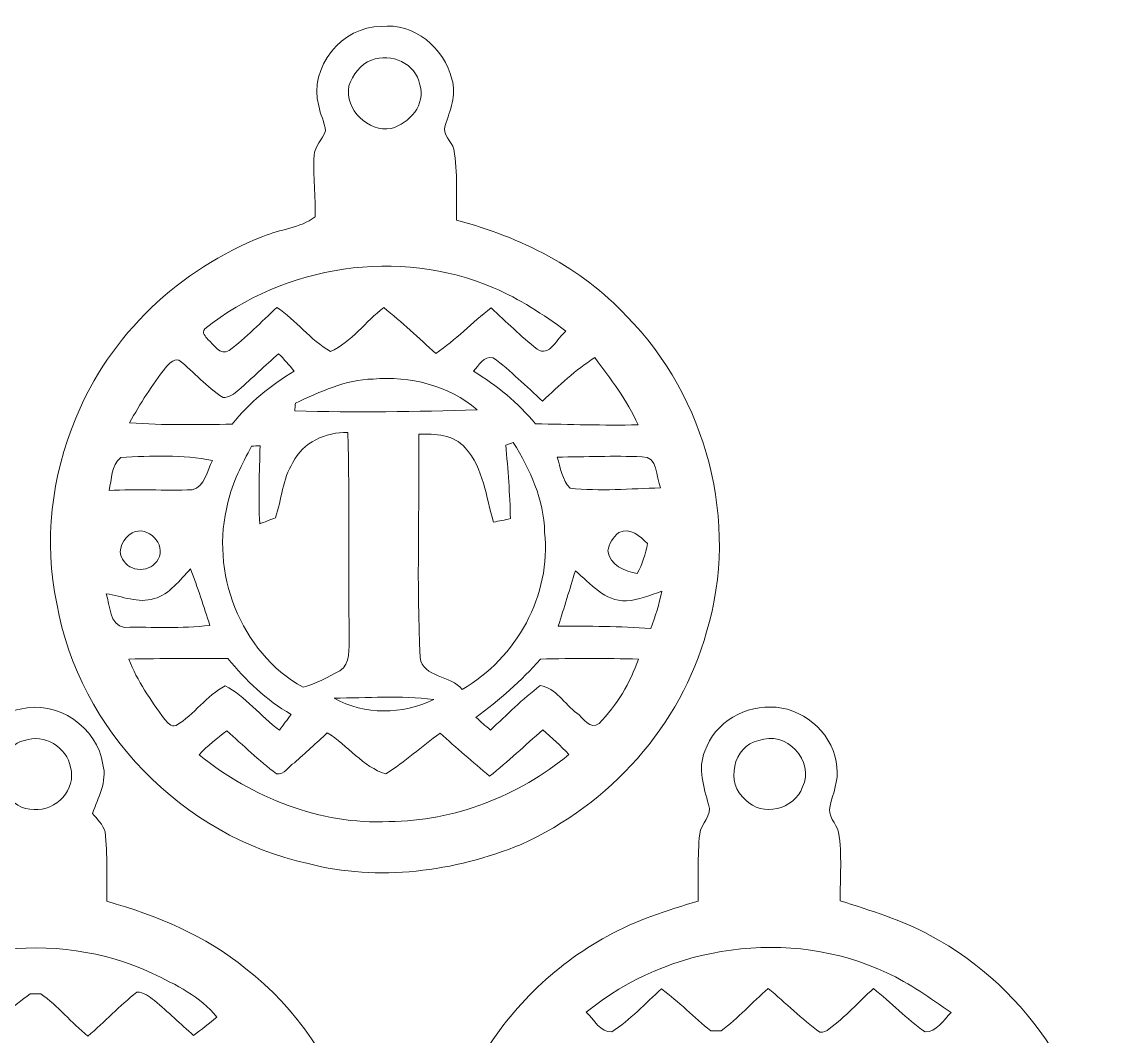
# Model space of a CAD drawing. Header units: centimetres. Extents: x -16.5 to 16.3, y -14.9 to 14.8.
# Drawn here: x -2.44 to 11.85, y 1.41 to 14.72 of the extents above; entities that cross this region are included whole.
import ezdxf

# ---------------------------------------------------------------- set-up
doc = ezdxf.new("R2010")
doc.units = ezdxf.units.CM
doc.header["$MEASUREMENT"] = 0
doc.layers.add('Layer 1', color=7, linetype='Continuous')

msp = doc.modelspace()

# ---------------------------------------------------------------- linework, layer by layer
at = {"layer": 'Layer 1', "color": 250, "lineweight": 9}
for points, knots in [([(1.4562, 13.6187), (1.31861, 14.11576), (1.76488, 14.66609), (2.27429, 14.65622), (2.27429, 14.65622), (2.70115, 14.71936), (3.10896, 14.36729), (3.20245, 13.96477), (3.20245, 13.96477), (3.26771, 13.75452), (3.17634, 13.5559), (3.11566, 13.36046), (3.11566, 13.36046), (3.06945, 13.24052), (3.19821, 13.15444), (3.22855, 13.0472), (3.22855, 13.0472), (3.28147, 12.73993), (3.25924, 12.42666), (3.26383, 12.11657), (3.26383, 12.11657), (4.09956, 11.89996), (4.90001, 11.49674), (5.49444, 10.85927), (5.49444, 10.85927), (6.54431, 9.79741), (6.97964, 8.15417), (6.54396, 6.72013), (6.54396, 6.72013), (6.2067, 5.48611), (5.26937, 4.45459), (4.11191, 3.92966), (4.11191, 3.92966), (3.2349, 3.5737), (2.24183, 3.43894), (1.31614, 3.67848), (1.31614, 3.67848), (-0.32357, 4.03443), (-1.69235, 5.43002), (-1.98127, 7.08808), (-1.98127, 7.08808), (-2.14955, 7.90123), (-2.05288, 8.75848), (-1.72903, 9.52154), (-1.72903, 9.52154), (-1.28947, 10.61021), (-0.36625, 11.48157), (0.72454, 11.90279), (0.72454, 11.90279), (0.94396, 12.00192), (1.21454, 12.01003), (1.40751, 12.16137), (1.40751, 12.16137), (1.41774, 12.42948), (1.37859, 12.69795), (1.39411, 12.96641), (1.39411, 12.96641), (1.4054, 13.08882), (1.50453, 13.17596), (1.54615, 13.28709), (1.54615, 13.28709), (1.5331, 13.40174), (1.47489, 13.5051), (1.4562, 13.6187), (1.4562, 13.6187), (1.4562, 13.6187), (1.4562, 13.6187), (1.4562, 13.6187)], [0, 0, 0, 0, 0.05555556, 0.05555556, 0.05555556, 0.05555556, 0.11111111, 0.11111111, 0.11111111, 0.11111111, 0.16666667, 0.16666667, 0.16666667, 0.16666667, 0.22222222, 0.22222222, 0.22222222, 0.22222222, 0.27777778, 0.27777778, 0.27777778, 0.27777778, 0.33333333, 0.33333333, 0.33333333, 0.33333333, 0.38888889, 0.38888889, 0.38888889, 0.38888889, 0.44444444, 0.44444444, 0.44444444, 0.44444444, 0.5, 0.5, 0.5, 0.5, 0.55555556, 0.55555556, 0.55555556, 0.55555556, 0.61111111, 0.61111111, 0.61111111, 0.61111111, 0.66666667, 0.66666667, 0.66666667, 0.66666667, 0.72222222, 0.72222222, 0.72222222, 0.72222222, 0.77777778, 0.77777778, 0.77777778, 0.77777778, 0.83333333, 0.83333333, 0.83333333, 0.83333333, 0.88888889, 0.88888889, 0.88888889, 0.88888889, 1, 1, 1, 1]), ([(2.14976, 14.2156), (1.99842, 14.16621), (1.90176, 14.02192), (1.85272, 13.87728), (1.85272, 13.87728), (1.7931, 13.56754), (2.10496, 13.26945), (2.40764, 13.31954), (2.40764, 13.31954), (2.64435, 13.38763), (2.86554, 13.63563), (2.78194, 13.89457), (2.78194, 13.89457), (2.7329, 14.17044), (2.40482, 14.3179), (2.14976, 14.2156), (2.14976, 14.2156), (2.14976, 14.2156), (2.14976, 14.2156), (2.14976, 14.2156)], [0, 0, 0, 0, 0.16666667, 0.16666667, 0.16666667, 0.16666667, 0.33333333, 0.33333333, 0.33333333, 0.33333333, 0.5, 0.5, 0.5, 0.5, 0.66666667, 0.66666667, 0.66666667, 0.66666667, 1, 1, 1, 1]), ([(-0.03993, 10.69029), (-0.08297, 10.63949), (-0.02864, 10.59292), (0.00275, 10.55376), (0.00275, 10.55376), (0.07719, 10.48674), (0.16221, 10.33857), (0.28039, 10.40736), (0.28039, 10.40736), (0.50476, 10.5774), (0.70196, 10.78131), (0.90657, 10.97392), (0.90657, 10.97392), (1.1581, 10.80177), (1.34719, 10.54988), (1.6086, 10.39325), (1.6086, 10.39325), (1.88835, 10.51813), (2.06827, 10.79224), (2.31133, 10.97039), (2.31133, 10.97039), (2.54663, 10.78025), (2.76782, 10.57281), (2.99113, 10.36856), (2.99113, 10.36856), (3.25219, 10.54353), (3.46632, 10.77778), (3.71715, 10.96651), (3.71715, 10.96651), (3.91612, 10.78483), (4.10803, 10.59433), (4.32005, 10.42676), (4.32005, 10.42676), (4.48374, 10.30823), (4.58675, 10.57916), (4.69928, 10.66136), (4.69928, 10.66136), (4.40189, 10.88149), (4.09074, 11.0854), (3.74925, 11.2311), (3.74925, 11.2311), (2.511, 11.76097), (1.0057, 11.53061), (-0.03993, 10.69029), (-0.03993, 10.69029), (-0.03993, 10.69029), (-0.03993, 10.69029), (-0.03993, 10.69029)], [0, 0, 0, 0, 0.07692308, 0.07692308, 0.07692308, 0.07692308, 0.15384615, 0.15384615, 0.15384615, 0.15384615, 0.23076923, 0.23076923, 0.23076923, 0.23076923, 0.30769231, 0.30769231, 0.30769231, 0.30769231, 0.38461538, 0.38461538, 0.38461538, 0.38461538, 0.46153846, 0.46153846, 0.46153846, 0.46153846, 0.53846154, 0.53846154, 0.53846154, 0.53846154, 0.61538462, 0.61538462, 0.61538462, 0.61538462, 0.69230769, 0.69230769, 0.69230769, 0.69230769, 0.76923077, 0.76923077, 0.76923077, 0.76923077, 0.84615385, 0.84615385, 0.84615385, 0.84615385, 1, 1, 1, 1]), ([(0.93021, 10.36503), (0.7517, 10.21157), (0.58272, 10.04717), (0.40633, 9.89125), (0.40633, 9.89125), (0.34777, 9.84292), (0.2818, 9.78647), (0.20066, 9.79247), (0.20066, 9.79247), (-0.017, 9.92617), (-0.17858, 10.12867), (-0.38001, 10.28248), (-0.38001, 10.28248), (-0.45551, 10.29588), (-0.50948, 10.23344), (-0.55287, 10.18194), (-0.55287, 10.18194), (-0.73208, 9.95651), (-0.88519, 9.71168), (-1.02489, 9.46015), (-1.02489, 9.46015), (-0.57721, 9.42593), (-0.12742, 9.43616), (0.32131, 9.44181), (0.32131, 9.44181), (0.54215, 9.72615), (0.8279, 9.94946), (1.13164, 10.13854), (1.13164, 10.13854), (1.07026, 10.21898), (1.00111, 10.29306), (0.93021, 10.36503), (0.93021, 10.36503), (0.93021, 10.36503), (0.93021, 10.36503), (0.93021, 10.36503)], [0, 0, 0, 0, 0.1, 0.1, 0.1, 0.1, 0.2, 0.2, 0.2, 0.2, 0.3, 0.3, 0.3, 0.3, 0.4, 0.4, 0.4, 0.4, 0.5, 0.5, 0.5, 0.5, 0.6, 0.6, 0.6, 0.6, 0.7, 0.7, 0.7, 0.7, 0.8, 0.8, 0.8, 0.8, 1, 1, 1, 1]), ([(3.48643, 10.13572), (3.79159, 9.95087), (4.07028, 9.72297), (4.29782, 9.44639), (4.29782, 9.44639), (4.74655, 9.44004), (5.19599, 9.42346), (5.64508, 9.43334), (5.64508, 9.43334), (5.50326, 9.75472), (5.2863, 10.03447), (5.07817, 10.31423), (5.07817, 10.31423), (4.82346, 10.15724), (4.61003, 9.94487), (4.39025, 9.74484), (4.39025, 9.74484), (4.17647, 9.93605), (3.97574, 10.14313), (3.74502, 10.31387), (3.74502, 10.31387), (3.62366, 10.33998), (3.55452, 10.21227), (3.48643, 10.13572), (3.48643, 10.13572), (3.48643, 10.13572), (3.48643, 10.13572), (3.48643, 10.13572)], [0, 0, 0, 0, 0.125, 0.125, 0.125, 0.125, 0.25, 0.25, 0.25, 0.25, 0.375, 0.375, 0.375, 0.375, 0.5, 0.5, 0.5, 0.5, 0.625, 0.625, 0.625, 0.625, 0.75, 0.75, 0.75, 0.75, 1, 1, 1, 1]), ([(1.14928, 9.71697), (1.14752, 9.69157), (1.14364, 9.64113), (1.14152, 9.61573), (1.14152, 9.61573), (1.93844, 9.59562), (2.73572, 9.60303), (3.53229, 9.6316), (3.53229, 9.6316), (3.16364, 9.95157), (2.64753, 10.07646), (2.1681, 10.03342), (2.1681, 10.03342), (1.8058, 10.02636), (1.47101, 9.86726), (1.14928, 9.71697), (1.14928, 9.71697), (1.14928, 9.71697), (1.14928, 9.71697), (1.14928, 9.71697)], [0, 0, 0, 0, 0.16666667, 0.16666667, 0.16666667, 0.16666667, 0.33333333, 0.33333333, 0.33333333, 0.33333333, 0.5, 0.5, 0.5, 0.5, 0.66666667, 0.66666667, 0.66666667, 0.66666667, 1, 1, 1, 1]), ([(1.11682, 8.93875), (0.97818, 8.71932), (0.97077, 8.45368), (0.88858, 8.21449), (0.88858, 8.21449), (0.83672, 8.19439), (0.733, 8.15452), (0.68114, 8.13441), (0.68114, 8.13441), (0.66386, 8.4752), (0.67797, 8.81669), (0.68608, 9.15747), (0.68608, 9.15747), (0.65857, 9.15676), (0.60353, 9.15535), (0.57602, 9.15465), (0.57602, 9.15465), (0.45113, 8.91793), (0.32131, 8.67804), (0.26487, 8.41417), (0.26487, 8.41417), (0.02215, 7.51211), (0.42397, 6.4499), (1.25053, 5.99164), (1.25053, 5.99164), (1.41845, 6.04103), (1.57932, 6.1197), (1.73066, 6.20754), (1.73066, 6.20754), (1.88094, 6.2975), (1.84954, 6.50529), (1.85484, 6.64957), (1.85484, 6.64957), (1.84496, 7.54422), (1.86224, 8.43921), (1.83684, 9.33351), (1.83684, 9.33351), (1.54933, 9.34197), (1.24665, 9.20333), (1.11682, 8.93875), (1.11682, 8.93875), (1.11682, 8.93875), (1.11682, 8.93875), (1.11682, 8.93875)], [0, 0, 0, 0, 0.08333333, 0.08333333, 0.08333333, 0.08333333, 0.16666667, 0.16666667, 0.16666667, 0.16666667, 0.25, 0.25, 0.25, 0.25, 0.33333333, 0.33333333, 0.33333333, 0.33333333, 0.41666667, 0.41666667, 0.41666667, 0.41666667, 0.5, 0.5, 0.5, 0.5, 0.58333333, 0.58333333, 0.58333333, 0.58333333, 0.66666667, 0.66666667, 0.66666667, 0.66666667, 0.75, 0.75, 0.75, 0.75, 0.83333333, 0.83333333, 0.83333333, 0.83333333, 1, 1, 1, 1]), ([(2.76782, 9.31163), (2.77911, 8.33514), (2.73925, 7.3576), (2.78476, 6.38181), (2.78476, 6.38181), (2.82709, 6.11264), (3.19045, 6.15357), (3.33721, 5.96377), (3.33721, 5.96377), (4.05017, 6.37052), (4.50878, 7.20237), (4.41953, 8.02541), (4.41953, 8.02541), (4.41001, 8.4505), (4.22797, 8.84702), (4.00784, 9.20192), (4.00784, 9.20192), (3.98314, 9.19345), (3.93376, 9.17652), (3.90906, 9.16805), (3.90906, 9.16805), (3.93975, 8.84702), (3.96339, 8.52529), (3.9708, 8.20285), (3.9708, 8.20285), (3.89636, 8.18557), (3.82157, 8.17075), (3.74678, 8.1584), (3.74678, 8.1584), (3.64906, 8.48896), (3.61802, 8.86325), (3.37848, 9.13101), (3.37848, 9.13101), (3.22679, 9.30669), (2.98161, 9.31798), (2.76782, 9.31163), (2.76782, 9.31163), (2.76782, 9.31163), (2.76782, 9.31163), (2.76782, 9.31163)], [0, 0, 0, 0, 0.09090909, 0.09090909, 0.09090909, 0.09090909, 0.18181818, 0.18181818, 0.18181818, 0.18181818, 0.27272727, 0.27272727, 0.27272727, 0.27272727, 0.36363636, 0.36363636, 0.36363636, 0.36363636, 0.45454545, 0.45454545, 0.45454545, 0.45454545, 0.54545455, 0.54545455, 0.54545455, 0.54545455, 0.63636364, 0.63636364, 0.63636364, 0.63636364, 0.72727273, 0.72727273, 0.72727273, 0.72727273, 0.81818182, 0.81818182, 0.81818182, 0.81818182, 1, 1, 1, 1]), ([(-1.13954, 9.00401), (-1.27007, 8.90347), (-1.25666, 8.71685), (-1.29441, 8.57397), (-1.29441, 8.57397), (-0.93035, 8.58738), (-0.56593, 8.57221), (-0.20221, 8.58068), (-0.20221, 8.58068), (-0.03464, 8.62513), (-0.00995, 8.83397), (0.06237, 8.96662), (0.06237, 8.96662), (-0.33239, 9.04317), (-0.7409, 9.02941), (-1.13954, 9.00401), (-1.13954, 9.00401), (-1.13954, 9.00401), (-1.13954, 9.00401), (-1.13954, 9.00401)], [0, 0, 0, 0, 0.16666667, 0.16666667, 0.16666667, 0.16666667, 0.33333333, 0.33333333, 0.33333333, 0.33333333, 0.5, 0.5, 0.5, 0.5, 0.66666667, 0.66666667, 0.66666667, 0.66666667, 1, 1, 1, 1]), ([(4.58392, 9.0093), (4.62908, 8.87137), (4.64778, 8.71085), (4.7522, 8.60184), (4.7522, 8.60184), (5.14484, 8.55845), (5.54348, 8.59761), (5.93824, 8.60572), (5.93824, 8.60572), (5.87932, 8.75072), (5.90825, 9.022), (5.69729, 9.0153), (5.69729, 9.0153), (5.32617, 9.02765), (4.95469, 9.01459), (4.58392, 9.0093), (4.58392, 9.0093), (4.58392, 9.0093), (4.58392, 9.0093), (4.58392, 9.0093)], [0, 0, 0, 0, 0.16666667, 0.16666667, 0.16666667, 0.16666667, 0.33333333, 0.33333333, 0.33333333, 0.33333333, 0.5, 0.5, 0.5, 0.5, 0.66666667, 0.66666667, 0.66666667, 0.66666667, 1, 1, 1, 1]), ([(-0.99314, 8.01694), (-1.10462, 7.94921), (-1.19669, 7.79575), (-1.11696, 7.67122), (-1.11696, 7.67122), (-1.03053, 7.49236), (-0.73808, 7.49236), (-0.6513, 7.67122), (-0.6513, 7.67122), (-0.53665, 7.86489), (-0.78571, 8.12348), (-0.99314, 8.01694), (-0.99314, 8.01694), (-0.99314, 8.01694), (-0.99314, 8.01694), (-0.99314, 8.01694)], [0, 0, 0, 0, 0.2, 0.2, 0.2, 0.2, 0.4, 0.4, 0.4, 0.4, 0.6, 0.6, 0.6, 0.6, 1, 1, 1, 1]), ([(5.39073, 8.02011), (5.31664, 7.96085), (5.26232, 7.87301), (5.24785, 7.77881), (5.24785, 7.77881), (5.27114, 7.59325), (5.47434, 7.51035), (5.6352, 7.48248), (5.6352, 7.48248), (5.70117, 7.60701), (5.74562, 7.73824), (5.7682, 7.87689), (5.7682, 7.87689), (5.6673, 7.97461), (5.55018, 8.09173), (5.39073, 8.02011), (5.39073, 8.02011), (5.39073, 8.02011), (5.39073, 8.02011), (5.39073, 8.02011)], [0, 0, 0, 0, 0.16666667, 0.16666667, 0.16666667, 0.16666667, 0.33333333, 0.33333333, 0.33333333, 0.33333333, 0.5, 0.5, 0.5, 0.5, 0.66666667, 0.66666667, 0.66666667, 0.66666667, 1, 1, 1, 1]), ([(-0.70139, 7.15369), (-0.91235, 7.08737), (-1.12543, 7.18615), (-1.33392, 7.21896), (-1.33392, 7.21896), (-1.27748, 7.07396), (-1.29547, 6.80021), (-1.09156, 6.77692), (-1.09156, 6.77692), (-0.71974, 6.78398), (-0.34332, 6.75682), (0.02709, 6.80303), (0.02709, 6.80303), (-0.05052, 7.05244), (-0.13271, 7.30009), (-0.22691, 7.54351), (-0.22691, 7.54351), (-0.36802, 7.39711), (-0.49713, 7.2119), (-0.70139, 7.15369), (-0.70139, 7.15369), (-0.70139, 7.15369), (-0.70139, 7.15369), (-0.70139, 7.15369)], [0, 0, 0, 0, 0.14285714, 0.14285714, 0.14285714, 0.14285714, 0.28571429, 0.28571429, 0.28571429, 0.28571429, 0.42857143, 0.42857143, 0.42857143, 0.42857143, 0.57142857, 0.57142857, 0.57142857, 0.57142857, 0.71428571, 0.71428571, 0.71428571, 0.71428571, 1, 1, 1, 1]), ([(4.82205, 7.51882), (4.74761, 7.27752), (4.67635, 7.03516), (4.59768, 6.79492), (4.59768, 6.79492), (5.00197, 6.7928), (5.40695, 6.79104), (5.81089, 6.76317), (5.81089, 6.76317), (5.87474, 6.92051), (5.92166, 7.08455), (5.95482, 7.25106), (5.95482, 7.25106), (5.80348, 7.20167), (5.65425, 7.13111), (5.49303, 7.12582), (5.49303, 7.12582), (5.20552, 7.11277), (5.02102, 7.35513), (4.82205, 7.51882), (4.82205, 7.51882), (4.82205, 7.51882), (4.82205, 7.51882), (4.82205, 7.51882)], [0, 0, 0, 0, 0.14285714, 0.14285714, 0.14285714, 0.14285714, 0.28571429, 0.28571429, 0.28571429, 0.28571429, 0.42857143, 0.42857143, 0.42857143, 0.42857143, 0.57142857, 0.57142857, 0.57142857, 0.57142857, 0.71428571, 0.71428571, 0.71428571, 0.71428571, 1, 1, 1, 1]), ([(-1.03406, 6.361), (-0.92682, 6.07349), (-0.74796, 5.81949), (-0.56663, 5.57431), (-0.56663, 5.57431), (-0.52853, 5.52986), (-0.48232, 5.46389), (-0.41423, 5.49105), (-0.41423, 5.49105), (-0.17646, 5.63216), (-0.01383, 5.8844), (0.22853, 6.01069), (0.22853, 6.01069), (0.49347, 5.87205), (0.69596, 5.61064), (0.94008, 5.42861), (0.94008, 5.42861), (0.99229, 5.49669), (1.04345, 5.56584), (1.09284, 5.63604), (1.09284, 5.63604), (0.76934, 5.82196), (0.49805, 6.08231), (0.26345, 6.36947), (0.26345, 6.36947), (-0.1694, 6.36947), (-0.60156, 6.36947), (-1.03406, 6.361), (-1.03406, 6.361), (-1.03406, 6.361), (-1.03406, 6.361), (-1.03406, 6.361)], [0, 0, 0, 0, 0.11111111, 0.11111111, 0.11111111, 0.11111111, 0.22222222, 0.22222222, 0.22222222, 0.22222222, 0.33333333, 0.33333333, 0.33333333, 0.33333333, 0.44444444, 0.44444444, 0.44444444, 0.44444444, 0.55555556, 0.55555556, 0.55555556, 0.55555556, 0.66666667, 0.66666667, 0.66666667, 0.66666667, 0.77777778, 0.77777778, 0.77777778, 0.77777778, 1, 1, 1, 1]), ([(4.36485, 6.36206), (4.11261, 6.07419), (3.8251, 5.82266), (3.51712, 5.59688), (3.51712, 5.59688), (3.58027, 5.54079), (3.64412, 5.48435), (3.71009, 5.43073), (3.71009, 5.43073), (3.92352, 5.62863), (4.12778, 5.83854), (4.36203, 6.01246), (4.36203, 6.01246), (4.56311, 5.98635), (4.68341, 5.76586), (4.84004, 5.65333), (4.84004, 5.65333), (4.92118, 5.599), (5.02419, 5.41591), (5.1332, 5.51821), (5.1332, 5.51821), (5.36744, 5.75387), (5.5403, 6.0495), (5.65178, 6.36206), (5.65178, 6.36206), (5.2228, 6.37052), (4.79347, 6.36982), (4.36485, 6.36206), (4.36485, 6.36206), (4.36485, 6.36206), (4.36485, 6.36206), (4.36485, 6.36206)], [0, 0, 0, 0, 0.11111111, 0.11111111, 0.11111111, 0.11111111, 0.22222222, 0.22222222, 0.22222222, 0.22222222, 0.33333333, 0.33333333, 0.33333333, 0.33333333, 0.44444444, 0.44444444, 0.44444444, 0.44444444, 0.55555556, 0.55555556, 0.55555556, 0.55555556, 0.66666667, 0.66666667, 0.66666667, 0.66666667, 0.77777778, 0.77777778, 0.77777778, 0.77777778, 1, 1, 1, 1]), ([(1.65622, 5.84877), (2.05698, 5.62511), (2.55686, 5.62899), (2.96362, 5.83254), (2.96362, 5.83254), (2.53076, 5.88334), (2.09155, 5.85229), (1.65622, 5.84877), (1.65622, 5.84877), (1.65622, 5.84877), (1.65622, 5.84877), (1.65622, 5.84877)], [0, 0, 0, 0, 0.25, 0.25, 0.25, 0.25, 0.5, 0.5, 0.5, 0.5, 1, 1, 1, 1]), ([(-2.45858, 5.70483), (-1.98198, 5.83466), (-1.44223, 5.46283), (-1.37414, 4.97811), (-1.37414, 4.97811), (-1.31805, 4.75269), (-1.43588, 4.54278), (-1.51313, 4.33747), (-1.51313, 4.33747), (-1.45034, 4.26268), (-1.3752, 4.19106), (-1.34662, 4.0944), (-1.34662, 4.0944), (-1.31276, 3.79243), (-1.32475, 3.48763), (-1.32334, 3.18424), (-1.32334, 3.18424), (-0.67141, 2.99691), (-0.02864, 2.73797), (0.49876, 2.29982), (0.49876, 2.29982), (1.84425, 1.26548), (2.44327, -0.61624), (1.95714, -2.24008), (1.95714, -2.24008), (1.49888, -3.88226), (-0.01594, -5.16778), (-1.71281, -5.34522), (-1.71281, -5.34522), (-2.92918, -5.50609), (-4.20624, -5.12509), (-5.12981, -4.31617), (-5.12981, -4.31617), (-6.11265, -3.50408), (-6.67321, -2.22632), (-6.63406, -0.9542), (-6.63406, -0.9542), (-6.61571, 0.06286), (-6.21743, 1.07216), (-5.52422, 1.81828), (-5.52422, 1.81828), (-4.92414, 2.50655), (-4.08383, 2.94399), (-3.2107, 3.17894), (-3.2107, 3.17894), (-3.20188, 3.47598), (-3.20506, 3.77337), (-3.18036, 4.06971), (-3.18036, 4.06971), (-3.16061, 4.17836), (-3.07382, 4.25633), (-3.00574, 4.33747), (-3.00574, 4.33747), (-3.14226, 4.60487), (-3.22093, 4.94142), (-3.07171, 5.21941), (-3.07171, 5.21941), (-2.93941, 5.44836), (-2.7281, 5.65862), (-2.45858, 5.70483), (-2.45858, 5.70483), (-2.45858, 5.70483), (-2.45858, 5.70483), (-2.45858, 5.70483)], [0, 0, 0, 0, 0.05882353, 0.05882353, 0.05882353, 0.05882353, 0.11764706, 0.11764706, 0.11764706, 0.11764706, 0.17647059, 0.17647059, 0.17647059, 0.17647059, 0.23529412, 0.23529412, 0.23529412, 0.23529412, 0.29411765, 0.29411765, 0.29411765, 0.29411765, 0.35294118, 0.35294118, 0.35294118, 0.35294118, 0.41176471, 0.41176471, 0.41176471, 0.41176471, 0.47058824, 0.47058824, 0.47058824, 0.47058824, 0.52941176, 0.52941176, 0.52941176, 0.52941176, 0.58823529, 0.58823529, 0.58823529, 0.58823529, 0.64705882, 0.64705882, 0.64705882, 0.64705882, 0.70588235, 0.70588235, 0.70588235, 0.70588235, 0.76470588, 0.76470588, 0.76470588, 0.76470588, 0.82352941, 0.82352941, 0.82352941, 0.82352941, 0.88235294, 0.88235294, 0.88235294, 0.88235294, 1, 1, 1, 1]), ([(6.52209, 5.1545), (6.64979, 5.53656), (7.06289, 5.76692), (7.45554, 5.72847), (7.45554, 5.72847), (7.85805, 5.69601), (8.22424, 5.34923), (8.25246, 4.94142), (8.25246, 4.94142), (8.27751, 4.76539), (8.20201, 4.60205), (8.16321, 4.43448), (8.16321, 4.43448), (8.12052, 4.30572), (8.24823, 4.208), (8.27504, 4.08946), (8.27504, 4.08946), (8.32372, 3.79243), (8.29409, 3.49045), (8.2955, 3.19094), (8.2955, 3.19094), (8.69661, 3.06288), (9.10371, 2.93906), (9.47554, 2.73762), (9.47554, 2.73762), (10.77835, 2.04618), (11.68393, 0.65129), (11.73473, -0.82896), (11.73473, -0.82896), (11.8515, -2.34873), (11.03235, -3.86885), (9.75212, -4.67389), (9.75212, -4.67389), (8.42603, -5.54984), (6.6124, -5.60663), (5.22986, -4.82417), (5.22986, -4.82417), (4.63437, -4.48198), (4.08757, -4.02513), (3.71715, -3.44093), (3.71715, -3.44093), (2.80945, -2.14341), (2.74877, -0.32273), (3.53617, 1.0457), (3.53617, 1.0457), (3.93869, 1.74631), (4.52995, 2.34427), (5.24397, 2.72668), (5.24397, 2.72668), (5.61615, 2.93659), (6.02608, 3.06323), (6.43283, 3.18706), (6.43283, 3.18706), (6.43319, 3.48092), (6.42401, 3.77549), (6.45294, 4.06794), (6.45294, 4.06794), (6.47093, 4.20341), (6.6258, 4.3096), (6.56759, 4.45318), (6.56759, 4.45318), (6.51044, 4.68072), (6.42084, 4.92484), (6.52209, 5.1545), (6.52209, 5.1545), (6.52209, 5.1545), (6.52209, 5.1545), (6.52209, 5.1545)], [0, 0, 0, 0, 0.05555556, 0.05555556, 0.05555556, 0.05555556, 0.11111111, 0.11111111, 0.11111111, 0.11111111, 0.16666667, 0.16666667, 0.16666667, 0.16666667, 0.22222222, 0.22222222, 0.22222222, 0.22222222, 0.27777778, 0.27777778, 0.27777778, 0.27777778, 0.33333333, 0.33333333, 0.33333333, 0.33333333, 0.38888889, 0.38888889, 0.38888889, 0.38888889, 0.44444444, 0.44444444, 0.44444444, 0.44444444, 0.5, 0.5, 0.5, 0.5, 0.55555556, 0.55555556, 0.55555556, 0.55555556, 0.61111111, 0.61111111, 0.61111111, 0.61111111, 0.66666667, 0.66666667, 0.66666667, 0.66666667, 0.72222222, 0.72222222, 0.72222222, 0.72222222, 0.77777778, 0.77777778, 0.77777778, 0.77777778, 0.83333333, 0.83333333, 0.83333333, 0.83333333, 0.88888889, 0.88888889, 0.88888889, 0.88888889, 1, 1, 1, 1]), ([(-0.11402, 5.10617), (0.58413, 4.54314), (1.47137, 4.18648), (2.3773, 4.22916), (2.3773, 4.22916), (3.23631, 4.23798), (4.07698, 4.56077), (4.73562, 5.10934), (4.73562, 5.10934), (4.63014, 5.22506), (4.51231, 5.32842), (4.39519, 5.43143), (4.39519, 5.43143), (4.16024, 5.23282), (3.94152, 5.0148), (3.69775, 4.82642), (3.69775, 4.82642), (3.4762, 5.0088), (3.26136, 5.19895), (3.04722, 5.38945), (3.04722, 5.38945), (2.8091, 5.21306), (2.58509, 5.01656), (2.33673, 4.85534), (2.33673, 4.85534), (2.0351, 4.94389), (1.83508, 5.23423), (1.56838, 5.39227), (1.56838, 5.39227), (1.42374, 5.26245), (1.28122, 5.13016), (1.13658, 4.99998), (1.13658, 4.99998), (1.06003, 4.95765), (1.00323, 4.83524), (0.90339, 4.85781), (0.90339, 4.85781), (0.66809, 5.02433), (0.4663, 5.23317), (0.24934, 5.42191), (0.24934, 5.42191), (0.12375, 5.32172), (-0.00289, 5.22259), (-0.11402, 5.10617)], [0, 0, 0, 0, 0.08333333, 0.08333333, 0.08333333, 0.08333333, 0.16666667, 0.16666667, 0.16666667, 0.16666667, 0.25, 0.25, 0.25, 0.25, 0.33333333, 0.33333333, 0.33333333, 0.33333333, 0.41666667, 0.41666667, 0.41666667, 0.41666667, 0.5, 0.5, 0.5, 0.5, 0.58333333, 0.58333333, 0.58333333, 0.58333333, 0.66666667, 0.66666667, 0.66666667, 0.66666667, 0.75, 0.75, 0.75, 0.75, 0.83333333, 0.83333333, 0.83333333, 0.83333333, 1, 1, 1, 1]), ([(7.22764, 5.29208), (6.8858, 5.22647), (6.78702, 4.72552), (7.05407, 4.51597), (7.05407, 4.51597), (7.27103, 4.28279), (7.69437, 4.38439), (7.80161, 4.68354), (7.80161, 4.68354), (7.96883, 5.02327), (7.58465, 5.43637), (7.22764, 5.29208), (7.22764, 5.29208), (7.22764, 5.29208), (7.22764, 5.29208), (7.22764, 5.29208)], [0, 0, 0, 0, 0.2, 0.2, 0.2, 0.2, 0.4, 0.4, 0.4, 0.4, 0.6, 0.6, 0.6, 0.6, 1, 1, 1, 1]), ([(-2.40355, 5.29349), (-2.54466, 5.26951), (-2.63744, 5.14251), (-2.696, 5.0215), (-2.696, 5.0215), (-2.817, 4.74281), (-2.58805, 4.37592), (-2.27901, 4.39003), (-2.27901, 4.39003), (-1.99115, 4.36181), (-1.71704, 4.65356), (-1.801, 4.94177), (-1.801, 4.94177), (-1.84298, 5.20777), (-2.14813, 5.38522), (-2.40355, 5.29349), (-2.40355, 5.29349), (-2.40355, 5.29349), (-2.40355, 5.29349), (-2.40355, 5.29349)], [0, 0, 0, 0, 0.16666667, 0.16666667, 0.16666667, 0.16666667, 0.33333333, 0.33333333, 0.33333333, 0.33333333, 0.5, 0.5, 0.5, 0.5, 0.66666667, 0.66666667, 0.66666667, 0.66666667, 1, 1, 1, 1]), ([(-4.66273, 1.70116), (-4.57489, 1.61473), (-4.48317, 1.53288), (-4.38404, 1.4588), (-4.38404, 1.4588), (-4.09758, 1.59391), (-3.88662, 1.84086), (-3.63545, 2.02748), (-3.63545, 2.02748), (-3.41566, 1.81863), (-3.18953, 1.61649), (-2.95741, 1.42141), (-2.95741, 1.42141), (-2.74962, 1.60767), (-2.55665, 1.81193), (-2.3277, 1.9728), (-2.3277, 1.9728), (-2.3277, 1.9728), (-2.19153, 1.97068), (-2.19153, 1.97068), (-2.19153, 1.97068), (-1.96434, 1.81334), (-1.78901, 1.59074), (-1.57381, 1.41682), (-1.57381, 1.41682), (-1.35156, 1.60062), (-1.15683, 1.81511), (-0.93035, 1.99326), (-0.93035, 1.99326), (-0.83968, 1.99396), (-0.76419, 1.93611), (-0.69716, 1.88213), (-0.69716, 1.88213), (-0.52289, 1.73361), (-0.35638, 1.57592), (-0.18493, 1.42423), (-0.18493, 1.42423), (-0.08191, 1.50219), (0.01792, 1.58404), (0.11917, 1.66412), (0.11917, 1.66412), (-0.09391, 1.93787), (-0.42093, 2.09133), (-0.72609, 2.23879), (-0.72609, 2.23879), (-1.99538, 2.83393), (-3.60228, 2.62226), (-4.66273, 1.70116), (-4.66273, 1.70116), (-4.66273, 1.70116), (-4.66273, 1.70116), (-4.66273, 1.70116)], [0, 0, 0, 0, 0.07142857, 0.07142857, 0.07142857, 0.07142857, 0.14285714, 0.14285714, 0.14285714, 0.14285714, 0.21428571, 0.21428571, 0.21428571, 0.21428571, 0.28571429, 0.28571429, 0.28571429, 0.28571429, 0.35714286, 0.35714286, 0.35714286, 0.35714286, 0.42857143, 0.42857143, 0.42857143, 0.42857143, 0.5, 0.5, 0.5, 0.5, 0.57142857, 0.57142857, 0.57142857, 0.57142857, 0.64285714, 0.64285714, 0.64285714, 0.64285714, 0.71428571, 0.71428571, 0.71428571, 0.71428571, 0.78571429, 0.78571429, 0.78571429, 0.78571429, 0.85714286, 0.85714286, 0.85714286, 0.85714286, 1, 1, 1, 1]), ([(4.96387, 1.72903), (5.06829, 1.64154), (5.14872, 1.45527), (5.29971, 1.47185), (5.29971, 1.47185), (5.54489, 1.62249), (5.73363, 1.85038), (5.95305, 2.03453), (5.95305, 2.03453), (6.18095, 1.86626), (6.3778, 1.66165), (6.59899, 1.48526), (6.59899, 1.48526), (6.59899, 1.48526), (6.73446, 1.48596), (6.73446, 1.48596), (6.73446, 1.48596), (6.95812, 1.64859), (7.14156, 1.86132), (7.35288, 2.03947), (7.35288, 2.03947), (7.58254, 1.85356), (7.78962, 1.63907), (8.03056, 1.46691), (8.03056, 1.46691), (8.07572, 1.46339), (8.1184, 1.48279), (8.15368, 1.50995), (8.15368, 1.50995), (8.36076, 1.67047), (8.5428, 1.85991), (8.73153, 2.04124), (8.73153, 2.04124), (8.96401, 1.8592), (9.16615, 1.64048), (9.40922, 1.47185), (9.40922, 1.47185), (9.55527, 1.46797), (9.6544, 1.62672), (9.75, 1.72515), (9.75, 1.72515), (9.47872, 1.91282), (9.20955, 2.10826), (8.90863, 2.24585), (8.90863, 2.24585), (7.6358, 2.84592), (6.04689, 2.61626), (4.96387, 1.72903), (4.96387, 1.72903), (4.96387, 1.72903), (4.96387, 1.72903), (4.96387, 1.72903)], [0, 0, 0, 0, 0.07142857, 0.07142857, 0.07142857, 0.07142857, 0.14285714, 0.14285714, 0.14285714, 0.14285714, 0.21428571, 0.21428571, 0.21428571, 0.21428571, 0.28571429, 0.28571429, 0.28571429, 0.28571429, 0.35714286, 0.35714286, 0.35714286, 0.35714286, 0.42857143, 0.42857143, 0.42857143, 0.42857143, 0.5, 0.5, 0.5, 0.5, 0.57142857, 0.57142857, 0.57142857, 0.57142857, 0.64285714, 0.64285714, 0.64285714, 0.64285714, 0.71428571, 0.71428571, 0.71428571, 0.71428571, 0.78571429, 0.78571429, 0.78571429, 0.78571429, 0.85714286, 0.85714286, 0.85714286, 0.85714286, 1, 1, 1, 1])]:
    msp.add_open_spline(points, degree=3, knots=knots, dxfattribs=at)

doc.saveas('drawing.dxf')
